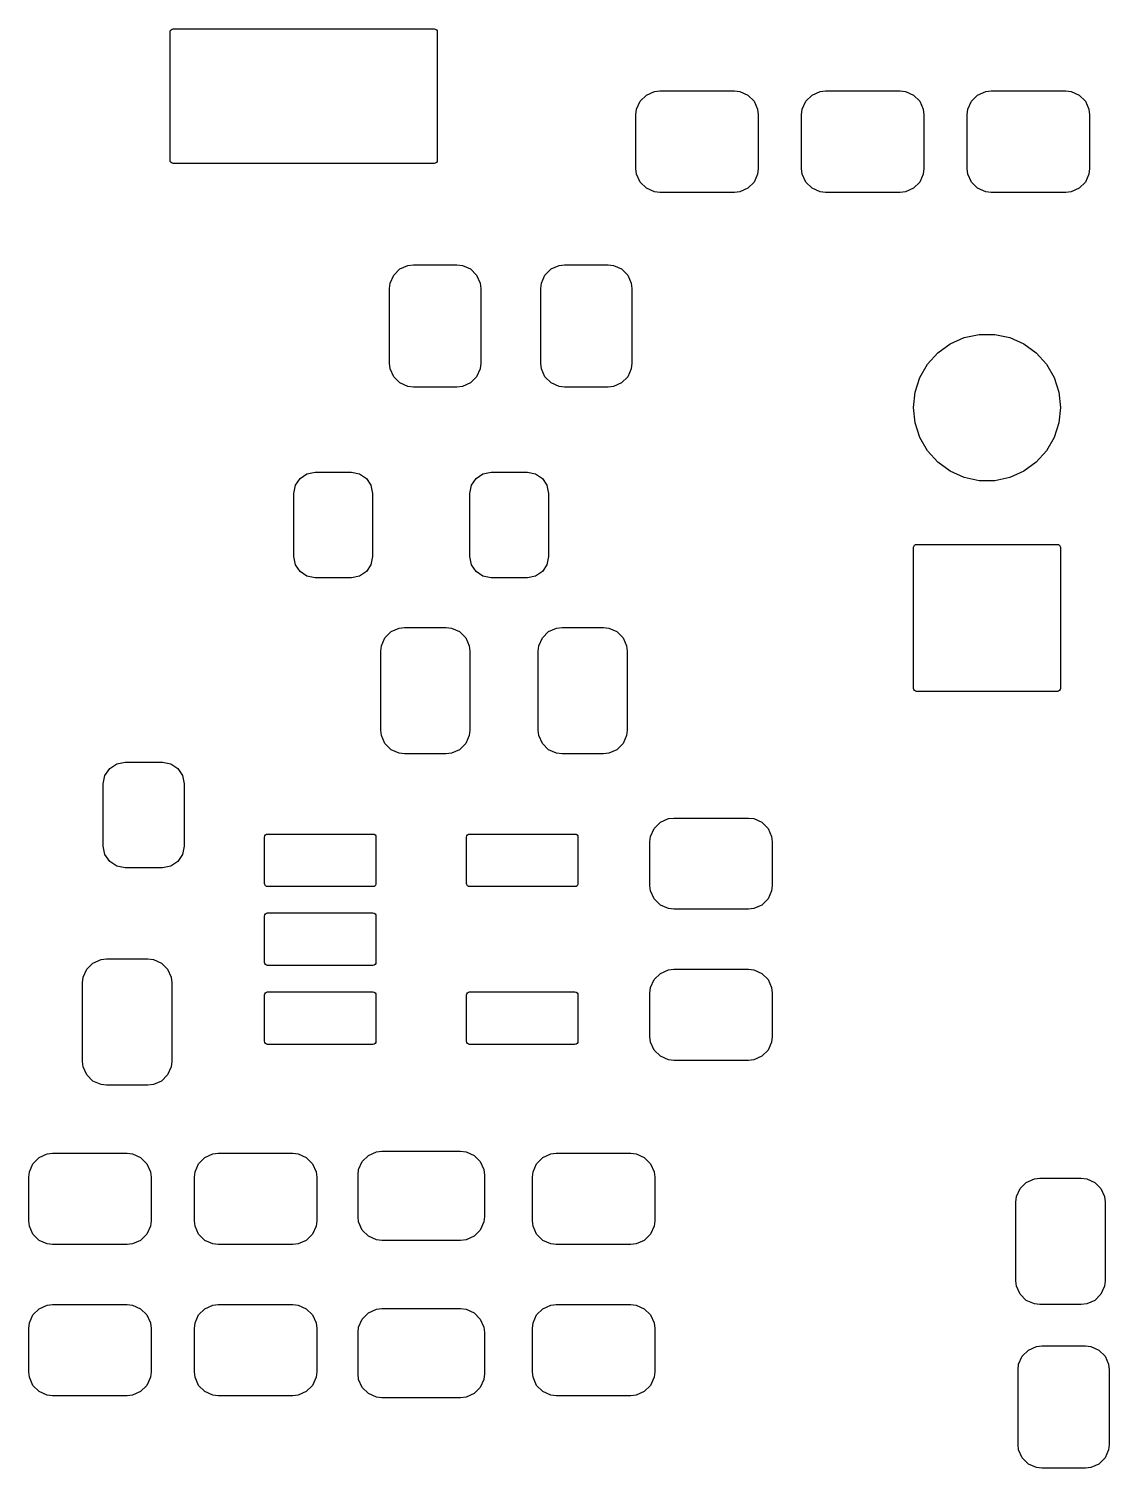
# Model space of a CAD drawing. Extents: x 108 to 210, y -135 to -72.
# Drawn here: x 183.18 to 196.23, y -107.04 to -89.66 of the extents above; entities that cross this region are included whole.
import ezdxf

# ---------------------------------------------------------------- set-up
doc = ezdxf.new("R2010")
doc.units = 0
doc.layers.add('BLACK', color=7, linetype='CONTINUOUS')

msp = doc.modelspace()

# ---------------------------------------------------------------- linework, layer by layer
at = {"layer": 'BLACK', "linetype": 'CONTINUOUS'}
for p, q in [((184.8872, -89.7011), (184.890093, -89.686558)), ((184.8872, -91.2505), (184.8872, -89.7011)), ((184.890093, -89.686558), (184.89833, -89.67423)), ((184.89833, -89.67423), (184.910658, -89.665993)), ((184.910658, -89.665993), (184.9252, -89.6631)), ((184.9252, -89.6631), (188.0748, -89.6631)), ((188.0748, -89.6631), (188.089342, -89.665993)), ((188.089342, -89.665993), (188.10167, -89.67423)), ((188.10167, -89.67423), (188.109907, -89.686558)), ((188.109907, -89.686558), (188.1128, -89.7011)), ((188.1128, -89.7011), (188.1128, -91.2505)), ((190.562401, -90.537241), (190.637241, -90.462401)), ((190.637241, -90.462401), (190.734062, -90.41965)), ((190.734062, -90.41965), (190.8, -90.412)), ((190.8, -90.412), (191.7, -90.412)), ((191.7, -90.412), (191.765938, -90.41965)), ((191.765938, -90.41965), (191.862759, -90.462401)), ((191.862759, -90.462401), (191.937599, -90.537241)), ((192.562401, -90.537241), (192.637241, -90.462401)), ((192.637241, -90.462401), (192.734062, -90.41965)), ((192.734062, -90.41965), (192.8, -90.412)), ((192.8, -90.412), (193.7, -90.412)), ((193.7, -90.412), (193.765938, -90.41965)), ((193.765938, -90.41965), (193.862759, -90.462401)), ((193.862759, -90.462401), (193.937599, -90.537241)), ((194.562401, -90.537241), (194.637241, -90.462401)), ((194.637241, -90.462401), (194.734062, -90.41965)), ((194.734062, -90.41965), (194.8, -90.412)), ((194.8, -90.412), (195.7, -90.412)), ((195.7, -90.412), (195.765938, -90.41965)), ((195.765938, -90.41965), (195.862759, -90.462401)), ((195.862759, -90.462401), (195.937599, -90.537241)), ((190.512, -90.7), (190.51965, -90.634062)), ((190.51965, -90.634062), (190.562401, -90.537241)), ((191.937599, -90.537241), (191.98035, -90.634062)), ((191.98035, -90.634062), (191.988, -90.7)), ((192.512, -90.7), (192.51965, -90.634062)), ((192.51965, -90.634062), (192.562401, -90.537241)), ((193.937599, -90.537241), (193.98035, -90.634062)), ((193.98035, -90.634062), (193.988, -90.7)), ((194.512, -90.7), (194.51965, -90.634062)), ((194.51965, -90.634062), (194.562401, -90.537241)), ((195.937599, -90.537241), (195.98035, -90.634062)), ((195.98035, -90.634062), (195.988, -90.7)), ((190.512, -91.35), (190.512, -90.7)), ((191.988, -90.7), (191.988, -91.35)), ((192.512, -91.35), (192.512, -90.7)), ((193.988, -90.7), (193.988, -91.35)), ((194.512, -91.35), (194.512, -90.7)), ((195.988, -90.7), (195.988, -91.35)), ((184.890093, -91.265042), (184.8872, -91.2505)), ((184.89833, -91.27737), (184.890093, -91.265042)), ((184.910658, -91.285607), (184.89833, -91.27737)), ((184.9252, -91.2885), (184.910658, -91.285607)), ((188.0748, -91.2885), (184.9252, -91.2885)), ((188.089342, -91.285607), (188.0748, -91.2885)), ((188.10167, -91.27737), (188.089342, -91.285607)), ((188.109907, -91.265042), (188.10167, -91.27737)), ((188.1128, -91.2505), (188.109907, -91.265042)), ((190.51965, -91.415938), (190.512, -91.35)), ((191.988, -91.35), (191.98035, -91.415938)), ((192.51965, -91.415938), (192.512, -91.35)), ((193.988, -91.35), (193.98035, -91.415938)), ((194.51965, -91.415938), (194.512, -91.35)), ((195.988, -91.35), (195.98035, -91.415938)), ((190.562401, -91.512759), (190.51965, -91.415938)), ((190.637241, -91.587599), (190.562401, -91.512759)), ((191.937599, -91.512759), (191.862759, -91.587599)), ((191.98035, -91.415938), (191.937599, -91.512759)), ((192.562401, -91.512759), (192.51965, -91.415938)), ((192.637241, -91.587599), (192.562401, -91.512759)), ((193.937599, -91.512759), (193.862759, -91.587599)), ((193.98035, -91.415938), (193.937599, -91.512759)), ((194.562401, -91.512759), (194.51965, -91.415938)), ((194.637241, -91.587599), (194.562401, -91.512759)), ((195.937599, -91.512759), (195.862759, -91.587599)), ((195.98035, -91.415938), (195.937599, -91.512759)), ((190.734062, -91.63035), (190.637241, -91.587599)), ((190.8, -91.638), (190.734062, -91.63035)), ((191.7, -91.638), (190.8, -91.638)), ((191.765938, -91.63035), (191.7, -91.638)), ((191.862759, -91.587599), (191.765938, -91.63035)), ((192.734062, -91.63035), (192.637241, -91.587599)), ((192.8, -91.638), (192.734062, -91.63035)), ((193.7, -91.638), (192.8, -91.638)), ((193.765938, -91.63035), (193.7, -91.638)), ((193.862759, -91.587599), (193.765938, -91.63035)), ((194.734062, -91.63035), (194.637241, -91.587599)), ((194.8, -91.638), (194.734062, -91.63035)), ((195.7, -91.638), (194.8, -91.638)), ((195.765938, -91.63035), (195.7, -91.638)), ((195.862759, -91.587599), (195.765938, -91.63035)), ((187.587401, -92.637241), (187.662241, -92.562401)), ((187.662241, -92.562401), (187.759062, -92.51965)), ((187.759062, -92.51965), (187.825, -92.512)), ((187.825, -92.512), (188.35, -92.512)), ((188.35, -92.512), (188.415938, -92.51965)), ((188.415938, -92.51965), (188.512759, -92.562401)), ((188.512759, -92.562401), (188.587599, -92.637241)), ((189.412401, -92.637241), (189.487241, -92.562401)), ((189.487241, -92.562401), (189.584062, -92.51965)), ((189.584062, -92.51965), (189.65, -92.512)), ((189.65, -92.512), (190.175, -92.512)), ((190.175, -92.512), (190.240938, -92.51965)), ((190.240938, -92.51965), (190.337759, -92.562401)), ((190.337759, -92.562401), (190.412599, -92.637241)), ((187.537, -92.8), (187.54465, -92.734062)), ((187.54465, -92.734062), (187.587401, -92.637241)), ((188.587599, -92.637241), (188.63035, -92.734062)), ((188.63035, -92.734062), (188.638, -92.8)), ((189.362, -92.8), (189.36965, -92.734062)), ((189.36965, -92.734062), (189.412401, -92.637241)), ((190.412599, -92.637241), (190.45535, -92.734062)), ((190.45535, -92.734062), (190.463, -92.8)), ((187.537, -93.7), (187.537, -92.8)), ((188.638, -92.8), (188.638, -93.7)), ((189.362, -93.7), (189.362, -92.8)), ((190.463, -92.8), (190.463, -93.7)), ((194.155812, -93.575087), (194.306, -93.465969)), ((194.306, -93.465969), (194.475593, -93.390462)), ((194.475593, -93.390462), (194.657179, -93.351865)), ((194.657179, -93.351865), (194.842821, -93.351865)), ((194.842821, -93.351865), (195.024407, -93.390462)), ((195.024407, -93.390462), (195.194, -93.465969)), ((195.194, -93.465969), (195.344188, -93.575087)), ((194.031593, -93.713047), (194.155812, -93.575087)), ((195.344188, -93.575087), (195.468407, -93.713047)), ((187.54465, -93.765938), (187.537, -93.7)), ((187.587401, -93.862759), (187.54465, -93.765938)), ((188.63035, -93.765938), (188.587599, -93.862759)), ((188.638, -93.7), (188.63035, -93.765938)), ((189.36965, -93.765938), (189.362, -93.7)), ((189.412401, -93.862759), (189.36965, -93.765938)), ((190.45535, -93.765938), (190.412599, -93.862759)), ((190.463, -93.7), (190.45535, -93.765938)), ((193.938772, -93.873818), (194.031593, -93.713047)), ((195.468407, -93.713047), (195.561228, -93.873818)), ((187.662241, -93.937599), (187.587401, -93.862759)), ((187.759062, -93.98035), (187.662241, -93.937599)), ((187.825, -93.988), (187.759062, -93.98035)), ((188.35, -93.988), (187.825, -93.988)), ((188.415938, -93.98035), (188.35, -93.988)), ((188.512759, -93.937599), (188.415938, -93.98035)), ((188.587599, -93.862759), (188.512759, -93.937599)), ((189.487241, -93.937599), (189.412401, -93.862759)), ((189.584062, -93.98035), (189.487241, -93.937599)), ((189.65, -93.988), (189.584062, -93.98035)), ((190.175, -93.988), (189.65, -93.988)), ((190.240938, -93.98035), (190.175, -93.988)), ((190.337759, -93.937599), (190.240938, -93.98035)), ((190.412599, -93.862759), (190.337759, -93.937599)), ((193.881405, -94.050374), (193.938772, -93.873818)), ((195.561228, -93.873818), (195.618595, -94.050374)), ((193.862, -94.235), (193.881405, -94.050374)), ((195.618595, -94.050374), (195.638, -94.235)), ((193.881405, -94.419626), (193.862, -94.235)), ((195.638, -94.235), (195.618595, -94.419626)), ((193.938772, -94.596182), (193.881405, -94.419626)), ((195.618595, -94.419626), (195.561228, -94.596182)), ((194.031593, -94.756953), (193.938772, -94.596182)), ((195.561228, -94.596182), (195.468407, -94.756953)), ((194.155812, -94.894913), (194.031593, -94.756953)), ((195.468407, -94.756953), (195.344188, -94.894913)), ((186.4564, -95.0897), (186.539696, -95.034044)), ((186.539696, -95.034044), (186.63795, -95.0145)), ((186.63795, -95.0145), (187.07545, -95.0145)), ((187.07545, -95.0145), (187.173704, -95.034044)), ((187.173704, -95.034044), (187.257, -95.0897)), ((188.5814, -95.0897), (188.664696, -95.034044)), ((188.664696, -95.034044), (188.76295, -95.0145)), ((188.76295, -95.0145), (189.20045, -95.0145)), ((189.20045, -95.0145), (189.298704, -95.034044)), ((189.298704, -95.034044), (189.382, -95.0897)), ((194.306, -95.004031), (194.155812, -94.894913)), ((194.475593, -95.079538), (194.306, -95.004031)), ((195.194, -95.004031), (195.024407, -95.079538)), ((195.344188, -94.894913), (195.194, -95.004031)), ((186.3812, -95.27125), (186.400744, -95.172996)), ((186.400744, -95.172996), (186.4564, -95.0897)), ((187.257, -95.0897), (187.312656, -95.172996)), ((187.312656, -95.172996), (187.3322, -95.27125)), ((188.5062, -95.27125), (188.525744, -95.172996)), ((188.525744, -95.172996), (188.5814, -95.0897)), ((189.382, -95.0897), (189.437656, -95.172996)), ((189.437656, -95.172996), (189.4572, -95.27125)), ((194.657179, -95.118135), (194.475593, -95.079538)), ((194.842821, -95.118135), (194.657179, -95.118135)), ((195.024407, -95.079538), (194.842821, -95.118135)), ((186.3812, -96.03375), (186.3812, -95.27125)), ((187.3322, -95.27125), (187.3322, -96.03375)), ((188.5062, -96.03375), (188.5062, -95.27125)), ((189.4572, -95.27125), (189.4572, -96.03375)), ((193.864893, -95.910458), (193.87313, -95.89813)), ((193.87313, -95.89813), (193.885458, -95.889893)), ((193.885458, -95.889893), (193.9, -95.887)), ((193.9, -95.887), (195.6, -95.887)), ((195.6, -95.887), (195.614542, -95.889893)), ((195.614542, -95.889893), (195.62687, -95.89813)), ((195.62687, -95.89813), (195.635107, -95.910458)), ((186.400744, -96.132004), (186.3812, -96.03375)), ((187.3322, -96.03375), (187.312656, -96.132004)), ((188.525744, -96.132004), (188.5062, -96.03375)), ((189.4572, -96.03375), (189.437656, -96.132004)), ((193.862, -95.925), (193.864893, -95.910458)), ((193.862, -97.625), (193.862, -95.925)), ((195.635107, -95.910458), (195.638, -95.925)), ((195.638, -95.925), (195.638, -97.625)), ((186.4564, -96.2153), (186.400744, -96.132004)), ((186.539696, -96.270956), (186.4564, -96.2153)), ((187.257, -96.2153), (187.173704, -96.270956)), ((187.312656, -96.132004), (187.257, -96.2153)), ((188.5814, -96.2153), (188.525744, -96.132004)), ((188.664696, -96.270956), (188.5814, -96.2153)), ((189.382, -96.2153), (189.298704, -96.270956)), ((189.437656, -96.132004), (189.382, -96.2153)), ((186.63795, -96.2905), (186.539696, -96.270956)), ((187.07545, -96.2905), (186.63795, -96.2905)), ((187.173704, -96.270956), (187.07545, -96.2905)), ((188.76295, -96.2905), (188.664696, -96.270956)), ((189.20045, -96.2905), (188.76295, -96.2905)), ((189.298704, -96.270956), (189.20045, -96.2905)), ((187.481601, -97.014741), (187.556441, -96.939901)), ((187.556441, -96.939901), (187.653262, -96.89715)), ((187.653262, -96.89715), (187.7192, -96.8895)), ((187.7192, -96.8895), (188.2192, -96.8895)), ((188.2192, -96.8895), (188.285138, -96.89715)), ((188.285138, -96.89715), (188.381959, -96.939901)), ((188.381959, -96.939901), (188.456799, -97.014741)), ((189.381601, -97.014741), (189.456441, -96.939901)), ((189.456441, -96.939901), (189.553262, -96.89715)), ((189.553262, -96.89715), (189.6192, -96.8895)), ((189.6192, -96.8895), (190.1192, -96.8895)), ((190.1192, -96.8895), (190.185138, -96.89715)), ((190.185138, -96.89715), (190.281959, -96.939901)), ((190.281959, -96.939901), (190.356799, -97.014741)), ((187.4312, -97.1775), (187.43885, -97.111562)), ((187.43885, -97.111562), (187.481601, -97.014741)), ((188.456799, -97.014741), (188.49955, -97.111562)), ((188.49955, -97.111562), (188.5072, -97.1775)), ((189.3312, -97.1775), (189.33885, -97.111562)), ((189.33885, -97.111562), (189.381601, -97.014741)), ((190.356799, -97.014741), (190.39955, -97.111562)), ((190.39955, -97.111562), (190.4072, -97.1775)), ((187.4312, -98.1275), (187.4312, -97.1775)), ((188.5072, -97.1775), (188.5072, -98.1275)), ((189.3312, -98.1275), (189.3312, -97.1775)), ((190.4072, -97.1775), (190.4072, -98.1275)), ((193.864893, -97.639542), (193.862, -97.625)), ((193.87313, -97.65187), (193.864893, -97.639542)), ((195.635107, -97.639542), (195.62687, -97.65187)), ((195.638, -97.625), (195.635107, -97.639542)), ((193.885458, -97.660107), (193.87313, -97.65187)), ((193.9, -97.663), (193.885458, -97.660107)), ((195.6, -97.663), (193.9, -97.663)), ((195.614542, -97.660107), (195.6, -97.663)), ((195.62687, -97.65187), (195.614542, -97.660107)), ((187.43885, -98.193438), (187.4312, -98.1275)), ((188.5072, -98.1275), (188.49955, -98.193438)), ((189.33885, -98.193438), (189.3312, -98.1275)), ((190.4072, -98.1275), (190.39955, -98.193438)), ((187.481601, -98.290259), (187.43885, -98.193438)), ((187.556441, -98.365099), (187.481601, -98.290259)), ((188.456799, -98.290259), (188.381959, -98.365099)), ((188.49955, -98.193438), (188.456799, -98.290259)), ((189.381601, -98.290259), (189.33885, -98.193438)), ((189.456441, -98.365099), (189.381601, -98.290259)), ((190.356799, -98.290259), (190.281959, -98.365099)), ((190.39955, -98.193438), (190.356799, -98.290259)), ((184.243554, -98.53452), (184.3442, -98.5145)), ((184.3442, -98.5145), (184.7942, -98.5145)), ((184.7942, -98.5145), (184.894846, -98.53452)), ((187.653262, -98.40785), (187.556441, -98.365099)), ((187.7192, -98.4155), (187.653262, -98.40785)), ((188.2192, -98.4155), (187.7192, -98.4155)), ((188.285138, -98.40785), (188.2192, -98.4155)), ((188.381959, -98.365099), (188.285138, -98.40785)), ((189.553262, -98.40785), (189.456441, -98.365099)), ((189.6192, -98.4155), (189.553262, -98.40785)), ((190.1192, -98.4155), (189.6192, -98.4155)), ((190.185138, -98.40785), (190.1192, -98.4155)), ((190.281959, -98.365099), (190.185138, -98.40785)), ((184.0812, -98.7775), (184.10122, -98.676854)), ((184.10122, -98.676854), (184.158231, -98.591531)), ((184.158231, -98.591531), (184.243554, -98.53452)), ((184.894846, -98.53452), (184.980169, -98.591531)), ((184.980169, -98.591531), (185.03718, -98.676854)), ((185.03718, -98.676854), (185.0572, -98.7775)), ((184.0812, -99.5275), (184.0812, -98.7775)), ((185.0572, -98.7775), (185.0572, -99.5275)), ((190.806441, -99.239901), (190.903262, -99.19715)), ((190.903262, -99.19715), (190.9692, -99.1895)), ((190.9692, -99.1895), (191.8692, -99.1895)), ((191.8692, -99.1895), (191.935138, -99.19715)), ((191.935138, -99.19715), (192.031959, -99.239901)), ((186.050458, -99.385493), (186.065, -99.3826)), ((186.065, -99.3826), (187.335, -99.3826)), ((187.335, -99.3826), (187.349542, -99.385493)), ((188.488858, -99.385493), (188.5034, -99.3826)), ((188.5034, -99.3826), (189.7734, -99.3826)), ((189.7734, -99.3826), (189.787942, -99.385493)), ((190.68885, -99.411562), (190.731601, -99.314741)), ((190.731601, -99.314741), (190.806441, -99.239901)), ((192.031959, -99.239901), (192.106799, -99.314741)), ((192.106799, -99.314741), (192.14955, -99.411562)), ((184.10122, -99.628146), (184.0812, -99.5275)), ((185.0572, -99.5275), (185.03718, -99.628146)), ((186.027, -99.4206), (186.029893, -99.406058)), ((186.027, -99.9794), (186.027, -99.4206)), ((186.029893, -99.406058), (186.03813, -99.39373)), ((186.03813, -99.39373), (186.050458, -99.385493)), ((187.349542, -99.385493), (187.36187, -99.39373)), ((187.36187, -99.39373), (187.370107, -99.406058)), ((187.370107, -99.406058), (187.373, -99.4206)), ((187.373, -99.4206), (187.373, -99.9794)), ((188.4654, -99.4206), (188.468293, -99.406058)), ((188.4654, -99.9794), (188.4654, -99.4206)), ((188.468293, -99.406058), (188.47653, -99.39373)), ((188.47653, -99.39373), (188.488858, -99.385493)), ((189.787942, -99.385493), (189.80027, -99.39373)), ((189.80027, -99.39373), (189.808507, -99.406058)), ((189.808507, -99.406058), (189.8114, -99.4206)), ((189.8114, -99.4206), (189.8114, -99.9794)), ((190.6812, -99.4775), (190.68885, -99.411562)), ((190.6812, -100.0025), (190.6812, -99.4775)), ((192.14955, -99.411562), (192.1572, -99.4775)), ((192.1572, -99.4775), (192.1572, -100.0025)), ((184.158231, -99.713469), (184.10122, -99.628146)), ((184.243554, -99.77048), (184.158231, -99.713469)), ((184.980169, -99.713469), (184.894846, -99.77048)), ((185.03718, -99.628146), (184.980169, -99.713469)), ((184.3442, -99.7905), (184.243554, -99.77048)), ((184.7942, -99.7905), (184.3442, -99.7905)), ((184.894846, -99.77048), (184.7942, -99.7905)), ((186.029893, -99.993942), (186.027, -99.9794)), ((186.03813, -100.00627), (186.029893, -99.993942)), ((186.050458, -100.014507), (186.03813, -100.00627)), ((186.065, -100.0174), (186.050458, -100.014507)), ((187.335, -100.0174), (186.065, -100.0174)), ((187.349542, -100.014507), (187.335, -100.0174)), ((187.36187, -100.00627), (187.349542, -100.014507)), ((187.370107, -99.993942), (187.36187, -100.00627)), ((187.373, -99.9794), (187.370107, -99.993942)), ((188.468293, -99.993942), (188.4654, -99.9794)), ((188.47653, -100.00627), (188.468293, -99.993942)), ((188.488858, -100.014507), (188.47653, -100.00627)), ((188.5034, -100.0174), (188.488858, -100.014507)), ((189.7734, -100.0174), (188.5034, -100.0174)), ((189.787942, -100.014507), (189.7734, -100.0174)), ((189.80027, -100.00627), (189.787942, -100.014507)), ((189.808507, -99.993942), (189.80027, -100.00627)), ((189.8114, -99.9794), (189.808507, -99.993942)), ((190.68885, -100.068438), (190.6812, -100.0025)), ((190.731601, -100.165259), (190.68885, -100.068438)), ((192.14955, -100.068438), (192.106799, -100.165259)), ((192.1572, -100.0025), (192.14955, -100.068438)), ((190.806441, -100.240099), (190.731601, -100.165259)), ((190.903262, -100.28285), (190.806441, -100.240099)), ((192.031959, -100.240099), (191.935138, -100.28285)), ((192.106799, -100.165259), (192.031959, -100.240099)), ((186.027, -100.3731), (186.029893, -100.358558)), ((186.027, -100.9319), (186.027, -100.3731)), ((186.029893, -100.358558), (186.03813, -100.34623)), ((186.03813, -100.34623), (186.050458, -100.337993)), ((186.050458, -100.337993), (186.065, -100.3351)), ((186.065, -100.3351), (187.335, -100.3351)), ((187.335, -100.3351), (187.349542, -100.337993)), ((187.349542, -100.337993), (187.36187, -100.34623)), ((187.36187, -100.34623), (187.370107, -100.358558)), ((187.370107, -100.358558), (187.373, -100.3731)), ((187.373, -100.3731), (187.373, -100.9319)), ((190.9692, -100.2905), (190.903262, -100.28285)), ((191.8692, -100.2905), (190.9692, -100.2905)), ((191.935138, -100.28285), (191.8692, -100.2905)), ((183.881601, -101.014741), (183.956441, -100.939901)), ((183.956441, -100.939901), (184.053262, -100.89715)), ((184.053262, -100.89715), (184.1192, -100.8895)), ((184.1192, -100.8895), (184.6192, -100.8895)), ((184.6192, -100.8895), (184.685138, -100.89715)), ((184.685138, -100.89715), (184.781959, -100.939901)), ((184.781959, -100.939901), (184.856799, -101.014741)), ((186.029893, -100.946442), (186.027, -100.9319)), ((186.03813, -100.95877), (186.029893, -100.946442)), ((187.370107, -100.946442), (187.36187, -100.95877)), ((187.373, -100.9319), (187.370107, -100.946442)), ((183.8312, -101.1775), (183.83885, -101.111562)), ((183.83885, -101.111562), (183.881601, -101.014741)), ((184.856799, -101.014741), (184.89955, -101.111562)), ((184.89955, -101.111562), (184.9072, -101.1775)), ((186.050458, -100.967007), (186.03813, -100.95877)), ((186.065, -100.9699), (186.050458, -100.967007)), ((187.335, -100.9699), (186.065, -100.9699)), ((187.349542, -100.967007), (187.335, -100.9699)), ((187.36187, -100.95877), (187.349542, -100.967007)), ((190.731601, -101.139741), (190.806441, -101.064901)), ((190.806441, -101.064901), (190.903262, -101.02215)), ((190.903262, -101.02215), (190.9692, -101.0145)), ((190.9692, -101.0145), (191.8692, -101.0145)), ((191.8692, -101.0145), (191.935138, -101.02215)), ((191.935138, -101.02215), (192.031959, -101.064901)), ((192.031959, -101.064901), (192.106799, -101.139741)), ((183.8312, -102.1275), (183.8312, -101.1775)), ((184.9072, -101.1775), (184.9072, -102.1275)), ((186.03813, -101.29873), (186.050458, -101.290493)), ((186.050458, -101.290493), (186.065, -101.2876)), ((186.065, -101.2876), (187.335, -101.2876)), ((187.335, -101.2876), (187.349542, -101.290493)), ((187.349542, -101.290493), (187.36187, -101.29873)), ((188.47653, -101.29873), (188.488858, -101.290493)), ((188.488858, -101.290493), (188.5034, -101.2876)), ((188.5034, -101.2876), (189.7734, -101.2876)), ((189.7734, -101.2876), (189.787942, -101.290493)), ((189.787942, -101.290493), (189.80027, -101.29873)), ((190.6812, -101.3025), (190.68885, -101.236562)), ((190.68885, -101.236562), (190.731601, -101.139741)), ((192.106799, -101.139741), (192.14955, -101.236562)), ((192.14955, -101.236562), (192.1572, -101.3025)), ((186.027, -101.3256), (186.029893, -101.311058)), ((186.027, -101.8844), (186.027, -101.3256)), ((186.029893, -101.311058), (186.03813, -101.29873)), ((187.36187, -101.29873), (187.370107, -101.311058)), ((187.370107, -101.311058), (187.373, -101.3256)), ((187.373, -101.3256), (187.373, -101.8844)), ((188.4654, -101.3256), (188.468293, -101.311058)), ((188.4654, -101.8844), (188.4654, -101.3256)), ((188.468293, -101.311058), (188.47653, -101.29873)), ((189.80027, -101.29873), (189.808507, -101.311058)), ((189.808507, -101.311058), (189.8114, -101.3256)), ((189.8114, -101.3256), (189.8114, -101.8844)), ((190.6812, -101.8275), (190.6812, -101.3025)), ((192.1572, -101.3025), (192.1572, -101.8275)), ((186.029893, -101.898942), (186.027, -101.8844)), ((186.03813, -101.91127), (186.029893, -101.898942)), ((186.050458, -101.919507), (186.03813, -101.91127)), ((186.065, -101.9224), (186.050458, -101.919507)), ((187.335, -101.9224), (186.065, -101.9224)), ((187.349542, -101.919507), (187.335, -101.9224)), ((187.36187, -101.91127), (187.349542, -101.919507)), ((187.370107, -101.898942), (187.36187, -101.91127)), ((187.373, -101.8844), (187.370107, -101.898942)), ((188.468293, -101.898942), (188.4654, -101.8844)), ((188.47653, -101.91127), (188.468293, -101.898942)), ((188.488858, -101.919507), (188.47653, -101.91127)), ((188.5034, -101.9224), (188.488858, -101.919507)), ((189.7734, -101.9224), (188.5034, -101.9224)), ((189.787942, -101.919507), (189.7734, -101.9224)), ((189.80027, -101.91127), (189.787942, -101.919507)), ((189.808507, -101.898942), (189.80027, -101.91127)), ((189.8114, -101.8844), (189.808507, -101.898942)), ((190.68885, -101.893438), (190.6812, -101.8275)), ((190.731601, -101.990259), (190.68885, -101.893438)), ((190.806441, -102.065099), (190.731601, -101.990259)), ((192.106799, -101.990259), (192.031959, -102.065099)), ((192.14955, -101.893438), (192.106799, -101.990259)), ((192.1572, -101.8275), (192.14955, -101.893438)), ((183.83885, -102.193438), (183.8312, -102.1275)), ((184.9072, -102.1275), (184.89955, -102.193438)), ((190.903262, -102.10785), (190.806441, -102.065099)), ((190.9692, -102.1155), (190.903262, -102.10785)), ((191.8692, -102.1155), (190.9692, -102.1155)), ((191.935138, -102.10785), (191.8692, -102.1155)), ((192.031959, -102.065099), (191.935138, -102.10785)), ((183.881601, -102.290259), (183.83885, -102.193438)), ((183.956441, -102.365099), (183.881601, -102.290259)), ((184.856799, -102.290259), (184.781959, -102.365099)), ((184.89955, -102.193438), (184.856799, -102.290259)), ((184.053262, -102.40785), (183.956441, -102.365099)), ((184.1192, -102.4155), (184.053262, -102.40785)), ((184.6192, -102.4155), (184.1192, -102.4155)), ((184.685138, -102.40785), (184.6192, -102.4155)), ((184.781959, -102.365099), (184.685138, -102.40785)), ((183.18885, -103.459062), (183.231601, -103.362241)), ((183.231601, -103.362241), (183.306441, -103.287401)), ((183.306441, -103.287401), (183.403262, -103.24465)), ((183.403262, -103.24465), (183.4692, -103.237)), ((183.4692, -103.237), (184.3692, -103.237)), ((184.3692, -103.237), (184.435138, -103.24465)), ((184.435138, -103.24465), (184.531959, -103.287401)), ((184.531959, -103.287401), (184.606799, -103.362241)), ((184.606799, -103.362241), (184.64955, -103.459062)), ((185.18885, -103.459062), (185.231601, -103.362241)), ((185.231601, -103.362241), (185.306441, -103.287401)), ((185.306441, -103.287401), (185.403262, -103.24465)), ((185.403262, -103.24465), (185.4692, -103.237)), ((185.4692, -103.237), (186.3692, -103.237)), ((186.3692, -103.237), (186.435138, -103.24465)), ((186.435138, -103.24465), (186.531959, -103.287401)), ((186.531959, -103.287401), (186.606799, -103.362241)), ((186.606799, -103.362241), (186.64955, -103.459062)), ((187.16385, -103.434062), (187.206601, -103.337241)), ((187.206601, -103.337241), (187.281441, -103.262401)), ((187.281441, -103.262401), (187.378262, -103.21965)), ((187.378262, -103.21965), (187.4442, -103.212)), ((187.4442, -103.212), (188.3942, -103.212)), ((188.3942, -103.212), (188.460138, -103.21965)), ((188.460138, -103.21965), (188.556959, -103.262401)), ((188.556959, -103.262401), (188.631799, -103.337241)), ((188.631799, -103.337241), (188.67455, -103.434062)), ((189.26965, -103.459062), (189.312401, -103.362241)), ((189.312401, -103.362241), (189.387241, -103.287401)), ((189.387241, -103.287401), (189.484062, -103.24465)), ((189.484062, -103.24465), (189.55, -103.237)), ((189.55, -103.237), (190.45, -103.237)), ((190.45, -103.237), (190.515938, -103.24465)), ((190.515938, -103.24465), (190.612759, -103.287401)), ((190.612759, -103.287401), (190.687599, -103.362241)), ((190.687599, -103.362241), (190.73035, -103.459062)), ((183.1812, -103.525), (183.18885, -103.459062)), ((183.1812, -104.05), (183.1812, -103.525)), ((184.64955, -103.459062), (184.6572, -103.525)), ((184.6572, -103.525), (184.6572, -104.05)), ((185.1812, -103.525), (185.18885, -103.459062)), ((185.1812, -104.05), (185.1812, -103.525)), ((186.64955, -103.459062), (186.6572, -103.525)), ((186.6572, -103.525), (186.6572, -104.05)), ((187.1562, -103.5), (187.16385, -103.434062)), ((187.1562, -104), (187.1562, -103.5)), ((188.67455, -103.434062), (188.6822, -103.5)), ((188.6822, -103.5), (188.6822, -104)), ((189.262, -103.525), (189.26965, -103.459062)), ((189.262, -104.05), (189.262, -103.525)), ((190.73035, -103.459062), (190.738, -103.525)), ((190.738, -103.525), (190.738, -104.05)), ((195.224741, -103.587401), (195.321562, -103.54465)), ((195.321562, -103.54465), (195.3875, -103.537)), ((195.3875, -103.537), (195.8875, -103.537)), ((195.8875, -103.537), (195.953438, -103.54465)), ((195.953438, -103.54465), (196.050259, -103.587401)), ((195.10715, -103.759062), (195.149901, -103.662241)), ((195.149901, -103.662241), (195.224741, -103.587401)), ((196.050259, -103.587401), (196.125099, -103.662241)), ((196.125099, -103.662241), (196.16785, -103.759062)), ((195.0995, -103.825), (195.10715, -103.759062)), ((195.0995, -104.775), (195.0995, -103.825)), ((196.16785, -103.759062), (196.1755, -103.825)), ((196.1755, -103.825), (196.1755, -104.775)), ((183.18885, -104.115938), (183.1812, -104.05)), ((184.6572, -104.05), (184.64955, -104.115938)), ((185.18885, -104.115938), (185.1812, -104.05)), ((186.6572, -104.05), (186.64955, -104.115938)), ((187.16385, -104.065938), (187.1562, -104)), ((187.206601, -104.162759), (187.16385, -104.065938)), ((188.67455, -104.065938), (188.631799, -104.162759)), ((188.6822, -104), (188.67455, -104.065938)), ((189.26965, -104.115938), (189.262, -104.05)), ((190.738, -104.05), (190.73035, -104.115938)), ((183.231601, -104.212759), (183.18885, -104.115938)), ((183.306441, -104.287599), (183.231601, -104.212759)), ((184.606799, -104.212759), (184.531959, -104.287599)), ((184.64955, -104.115938), (184.606799, -104.212759)), ((185.231601, -104.212759), (185.18885, -104.115938)), ((185.306441, -104.287599), (185.231601, -104.212759)), ((186.606799, -104.212759), (186.531959, -104.287599)), ((186.64955, -104.115938), (186.606799, -104.212759)), ((187.281441, -104.237599), (187.206601, -104.162759)), ((187.378262, -104.28035), (187.281441, -104.237599)), ((188.556959, -104.237599), (188.460138, -104.28035)), ((188.631799, -104.162759), (188.556959, -104.237599)), ((189.312401, -104.212759), (189.26965, -104.115938)), ((189.387241, -104.287599), (189.312401, -104.212759)), ((190.687599, -104.212759), (190.612759, -104.287599)), ((190.73035, -104.115938), (190.687599, -104.212759)), ((183.403262, -104.33035), (183.306441, -104.287599)), ((183.4692, -104.338), (183.403262, -104.33035)), ((184.3692, -104.338), (183.4692, -104.338)), ((184.435138, -104.33035), (184.3692, -104.338)), ((184.531959, -104.287599), (184.435138, -104.33035)), ((185.403262, -104.33035), (185.306441, -104.287599)), ((185.4692, -104.338), (185.403262, -104.33035)), ((186.3692, -104.338), (185.4692, -104.338)), ((186.435138, -104.33035), (186.3692, -104.338)), ((186.531959, -104.287599), (186.435138, -104.33035)), ((187.4442, -104.288), (187.378262, -104.28035)), ((188.3942, -104.288), (187.4442, -104.288)), ((188.460138, -104.28035), (188.3942, -104.288)), ((189.484062, -104.33035), (189.387241, -104.287599)), ((189.55, -104.338), (189.484062, -104.33035)), ((190.45, -104.338), (189.55, -104.338)), ((190.515938, -104.33035), (190.45, -104.338)), ((190.612759, -104.287599), (190.515938, -104.33035)), ((195.10715, -104.840938), (195.0995, -104.775)), ((195.149901, -104.937759), (195.10715, -104.840938)), ((195.224741, -105.012599), (195.149901, -104.937759)), ((196.125099, -104.937759), (196.050259, -105.012599)), ((196.16785, -104.840938), (196.125099, -104.937759)), ((196.1755, -104.775), (196.16785, -104.840938)), ((183.231601, -105.187241), (183.306441, -105.112401)), ((183.306441, -105.112401), (183.403262, -105.06965)), ((183.403262, -105.06965), (183.4692, -105.062)), ((183.4692, -105.062), (184.3692, -105.062)), ((184.3692, -105.062), (184.435138, -105.06965)), ((184.435138, -105.06965), (184.531959, -105.112401)), ((184.531959, -105.112401), (184.606799, -105.187241)), ((185.231601, -105.187241), (185.306441, -105.112401)), ((185.306441, -105.112401), (185.403262, -105.06965)), ((185.403262, -105.06965), (185.4692, -105.062)), ((185.4692, -105.062), (186.3692, -105.062)), ((186.3692, -105.062), (186.435138, -105.06965)), ((186.435138, -105.06965), (186.531959, -105.112401)), ((186.531959, -105.112401), (186.606799, -105.187241)), ((187.378262, -105.11965), (187.4442, -105.112)), ((187.4442, -105.112), (188.3942, -105.112)), ((188.3942, -105.112), (188.460138, -105.11965)), ((189.312401, -105.187241), (189.387241, -105.112401)), ((189.387241, -105.112401), (189.484062, -105.06965)), ((189.484062, -105.06965), (189.55, -105.062)), ((189.55, -105.062), (190.45, -105.062)), ((190.45, -105.062), (190.515938, -105.06965)), ((190.515938, -105.06965), (190.612759, -105.112401)), ((190.612759, -105.112401), (190.687599, -105.187241)), ((195.321562, -105.05535), (195.224741, -105.012599)), ((195.3875, -105.063), (195.321562, -105.05535)), ((195.8875, -105.063), (195.3875, -105.063)), ((195.953438, -105.05535), (195.8875, -105.063)), ((196.050259, -105.012599), (195.953438, -105.05535)), ((183.1812, -105.35), (183.18885, -105.284062)), ((183.18885, -105.284062), (183.231601, -105.187241)), ((184.606799, -105.187241), (184.64955, -105.284062)), ((184.64955, -105.284062), (184.6572, -105.35)), ((185.1812, -105.35), (185.18885, -105.284062)), ((185.18885, -105.284062), (185.231601, -105.187241)), ((186.606799, -105.187241), (186.64955, -105.284062)), ((186.64955, -105.284062), (186.6572, -105.35)), ((187.16385, -105.334062), (187.206601, -105.237241)), ((187.206601, -105.237241), (187.281441, -105.162401)), ((187.281441, -105.162401), (187.378262, -105.11965)), ((188.460138, -105.11965), (188.556959, -105.162401)), ((188.556959, -105.162401), (188.631799, -105.237241)), ((188.631799, -105.237241), (188.67455, -105.334062)), ((189.262, -105.35), (189.26965, -105.284062)), ((189.26965, -105.284062), (189.312401, -105.187241)), ((190.687599, -105.187241), (190.73035, -105.284062)), ((190.73035, -105.284062), (190.738, -105.35)), ((183.1812, -105.875), (183.1812, -105.35)), ((184.6572, -105.35), (184.6572, -105.875)), ((185.1812, -105.875), (185.1812, -105.35)), ((186.6572, -105.35), (186.6572, -105.875)), ((187.1562, -105.4), (187.16385, -105.334062)), ((187.1562, -105.9), (187.1562, -105.4)), ((188.67455, -105.334062), (188.6822, -105.4)), ((188.6822, -105.4), (188.6822, -105.9)), ((189.262, -105.875), (189.262, -105.35)), ((190.738, -105.35), (190.738, -105.875)), ((195.174901, -105.687241), (195.249741, -105.612401)), ((195.249741, -105.612401), (195.346562, -105.56965)), ((195.346562, -105.56965), (195.4125, -105.562)), ((195.4125, -105.562), (195.9375, -105.562)), ((195.9375, -105.562), (196.003438, -105.56965)), ((196.003438, -105.56965), (196.100259, -105.612401)), ((196.100259, -105.612401), (196.175099, -105.687241)), ((195.1245, -105.85), (195.13215, -105.784062)), ((195.13215, -105.784062), (195.174901, -105.687241)), ((196.175099, -105.687241), (196.21785, -105.784062)), ((196.21785, -105.784062), (196.2255, -105.85)), ((183.18885, -105.940938), (183.1812, -105.875)), ((183.231601, -106.037759), (183.18885, -105.940938)), ((184.64955, -105.940938), (184.606799, -106.037759)), ((184.6572, -105.875), (184.64955, -105.940938)), ((185.18885, -105.940938), (185.1812, -105.875)), ((185.231601, -106.037759), (185.18885, -105.940938)), ((186.64955, -105.940938), (186.606799, -106.037759)), ((186.6572, -105.875), (186.64955, -105.940938)), ((187.16385, -105.965938), (187.1562, -105.9)), ((187.206601, -106.062759), (187.16385, -105.965938)), ((188.67455, -105.965938), (188.631799, -106.062759)), ((188.6822, -105.9), (188.67455, -105.965938)), ((189.26965, -105.940938), (189.262, -105.875)), ((189.312401, -106.037759), (189.26965, -105.940938)), ((190.73035, -105.940938), (190.687599, -106.037759)), ((190.738, -105.875), (190.73035, -105.940938)), ((195.1245, -106.75), (195.1245, -105.85)), ((196.2255, -105.85), (196.2255, -106.75)), ((183.306441, -106.112599), (183.231601, -106.037759)), ((183.403262, -106.15535), (183.306441, -106.112599)), ((183.4692, -106.163), (183.403262, -106.15535)), ((184.435138, -106.15535), (184.3692, -106.163)), ((184.531959, -106.112599), (184.435138, -106.15535)), ((184.606799, -106.037759), (184.531959, -106.112599)), ((185.306441, -106.112599), (185.231601, -106.037759)), ((185.403262, -106.15535), (185.306441, -106.112599)), ((185.4692, -106.163), (185.403262, -106.15535)), ((186.435138, -106.15535), (186.3692, -106.163)), ((186.531959, -106.112599), (186.435138, -106.15535)), ((186.606799, -106.037759), (186.531959, -106.112599)), ((187.281441, -106.137599), (187.206601, -106.062759)), ((187.378262, -106.18035), (187.281441, -106.137599)), ((188.556959, -106.137599), (188.460138, -106.18035)), ((188.631799, -106.062759), (188.556959, -106.137599)), ((189.387241, -106.112599), (189.312401, -106.037759)), ((189.484062, -106.15535), (189.387241, -106.112599)), ((189.55, -106.163), (189.484062, -106.15535)), ((190.515938, -106.15535), (190.45, -106.163)), ((190.612759, -106.112599), (190.515938, -106.15535)), ((190.687599, -106.037759), (190.612759, -106.112599)), ((184.3692, -106.163), (183.4692, -106.163)), ((186.3692, -106.163), (185.4692, -106.163)), ((187.4442, -106.188), (187.378262, -106.18035)), ((188.3942, -106.188), (187.4442, -106.188)), ((188.460138, -106.18035), (188.3942, -106.188)), ((190.45, -106.163), (189.55, -106.163)), ((195.13215, -106.815938), (195.1245, -106.75)), ((195.174901, -106.912759), (195.13215, -106.815938)), ((196.21785, -106.815938), (196.175099, -106.912759)), ((196.2255, -106.75), (196.21785, -106.815938)), ((195.249741, -106.987599), (195.174901, -106.912759)), ((195.346562, -107.03035), (195.249741, -106.987599)), ((196.100259, -106.987599), (196.003438, -107.03035)), ((196.175099, -106.912759), (196.100259, -106.987599)), ((195.4125, -107.038), (195.346562, -107.03035)), ((195.9375, -107.038), (195.4125, -107.038)), ((196.003438, -107.03035), (195.9375, -107.038))]:
    msp.add_line(p, q, dxfattribs=at)

doc.saveas('drawing.dxf')
